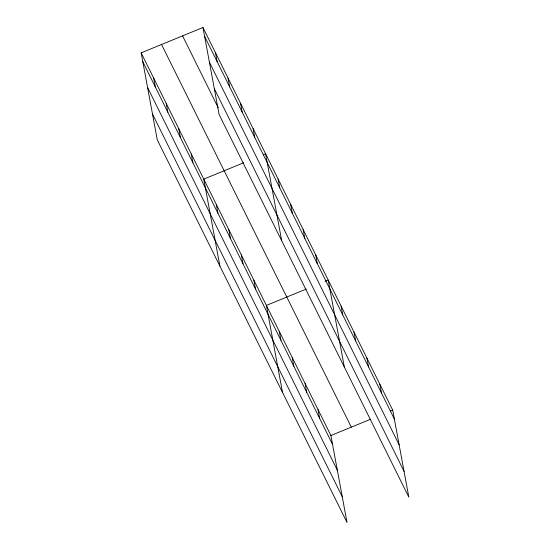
<?xml version="1.0" encoding="UTF-8"?>
<svg xmlns="http://www.w3.org/2000/svg" width="550" height="550" viewBox="0 0 550 550"><rect width="100%" height="100%" fill="white"/><g stroke="black" fill="none" stroke-linecap="round" stroke-linejoin="round"><path stroke-width="0.82" d="M141.157 52.855L330.907 435.518L347.029 522.5L157.279 139.838L141.157 52.855L202.971 27.5L392.721 410.163L408.842 497.145L219.093 114.483L202.971 27.5M243.636 162.786L203.775 179.135L219.897 266.118M263.237 154.743L265.588 153.78L281.71 240.762M306.254 289.059L266.393 305.408L282.514 392.397M325.071 281.346L328.206 280.053L344.327 367.043M330.907 435.518L370.769 419.169M390.369 411.125L392.721 410.163M204.621 36.376L394.371 419.038M209.392 62.15L399.142 444.812M214.314 88.708L404.064 471.371M182.572 35.867L218.247 107.807M161.556 44.488L351.306 427.151M142.801 61.731L332.551 444.393M147.579 87.505L337.329 470.168M152.501 114.063L342.251 496.726M379.816 384.141L381.466 393.016M366.919 358.119L368.562 366.994M354.014 332.097L355.658 340.972M341.11 306.075L342.753 314.951M315.686 254.801L317.329 263.677M303.16 229.542L304.803 238.418M290.634 204.291L292.284 213.166M278.114 179.032L279.757 187.907M318.003 409.496L319.646 418.371M305.099 383.474L306.742 392.349M253.069 128.521L254.712 137.397M292.194 357.452L293.844 366.328M240.542 103.269L242.186 112.145M279.297 331.43L280.94 340.312M228.023 78.011L229.666 86.886M215.497 52.759L217.14 61.634M253.866 280.156L255.509 289.032M241.347 254.897L242.99 263.78M228.821 229.646L230.464 238.521M216.294 204.387L217.944 213.269M191.249 153.876L192.892 162.752M178.729 128.624L180.373 137.5M166.203 103.366L167.846 112.241M153.677 78.114L155.327 86.989"/></g></svg>
